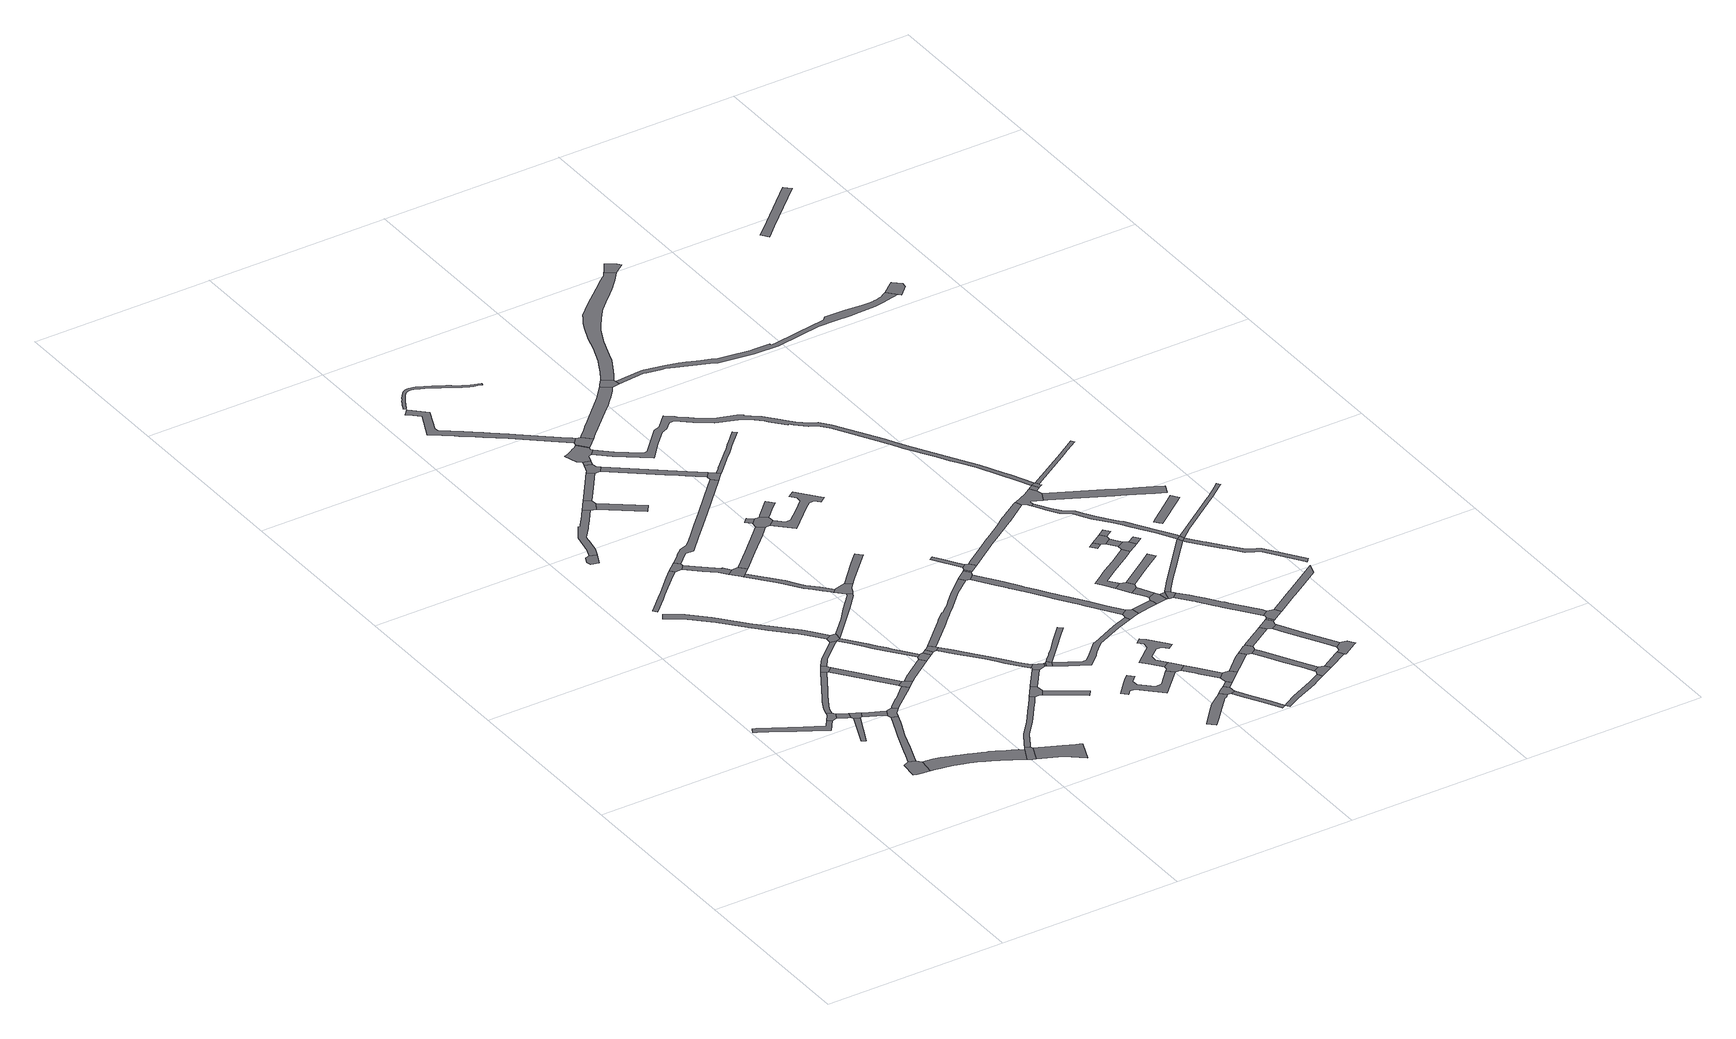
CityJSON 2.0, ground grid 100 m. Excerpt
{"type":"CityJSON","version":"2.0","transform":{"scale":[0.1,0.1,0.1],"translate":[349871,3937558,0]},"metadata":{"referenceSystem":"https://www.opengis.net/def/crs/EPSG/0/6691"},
"CityObjects":{
"road1":{"type":"Road","attributes":{"RoadStructureAttribute.sectionType":"1"},"geometry":[{"type":"MultiSurface","lod":"1","boundaries":[[[0,1,2,3,4,5,6,7,8,9,10,11,12,13,14]]]}]},
"road2":{"type":"Road","geometry":[{"type":"MultiSurface","lod":"1","boundaries":[[[15,16,17,18,19,20,21,22]]]}]},
"road3":{"type":"Road","geometry":[{"type":"MultiSurface","lod":"1","boundaries":[[[23,8,7,24,25,26,27,28,29]]]}]},
"road4":{"type":"Road","attributes":{"RoadStructureAttribute.sectionType":"1"},"geometry":[{"type":"MultiSurface","lod":"1","boundaries":[[[30,31,32,33]]]}]},
"road5":{"type":"Road","attributes":{"RoadStructureAttribute.sectionType":"1"},"geometry":[{"type":"MultiSurface","lod":"1","boundaries":[[[25,24,34,35,36,37]]]}]},
"road6":{"type":"Road","attributes":{"RoadStructureAttribute.sectionType":"1"},"geometry":[{"type":"MultiSurface","lod":"1","boundaries":[[[38,39,40,41,16,15,42,43,44,45,46,47,48,49]]]}]},
"road7":{"type":"Road","geometry":[{"type":"MultiSurface","lod":"1","boundaries":[[[32,50,51,52,37,36,33]]]}]},
"road8":{"type":"Road","attributes":{"RoadStructureAttribute.sectionType":"1"},"geometry":[{"type":"MultiSurface","lod":"1","boundaries":[[[53,54,55,56,29,28,57,58,59,60,61,62]]]}]},
"road9":{"type":"Road","attributes":{"RoadStructureAttribute.sectionType":"1"},"geometry":[{"type":"MultiSurface","lod":"1","boundaries":[[[63,64,51,50,65,66]]]}]},
"road10":{"type":"Road","attributes":{"function":"3","RoadStructureAttribute.sectionType":"1"},"geometry":[{"type":"MultiSurface","lod":"1","boundaries":[[[21,67,68,69,70,71,72,73,74,75,76,77,78,79,80,81,82,83,84,85,86,87,88,89,90,91,92,93,94,95,96,97,98,99,100,101,22]]]}]},
"road11":{"type":"Road","geometry":[{"type":"MultiSurface","lod":"1","boundaries":[[[49,48,102,103,104,63,66]]]}]},
"road12":{"type":"Road","geometry":[{"type":"MultiSurface","lod":"1","boundaries":[[[61,105,106,107,108,109,110,111,112,113,62]]]}]},
"road13":{"type":"Road","geometry":[{"type":"MultiSurface","lod":"1","boundaries":[[[114,115,116,117,118,119]]]}]},
"road14":{"type":"Road","attributes":{"RoadStructureAttribute.sectionType":"1"},"geometry":[{"type":"MultiSurface","lod":"1","boundaries":[[[120,121,122,123,124,125,126,127,128,129,130]]]}]},
"road15":{"type":"Road","attributes":{"RoadStructureAttribute.sectionType":"1"},"geometry":[{"type":"MultiSurface","lod":"1","boundaries":[[[103,131,132,133,134,135,136,137,104]]]}]},
"road16":{"type":"Road","attributes":{"RoadStructureAttribute.sectionType":"1"},"geometry":[{"type":"MultiSurface","lod":"1","boundaries":[[[138,139,140,141,142,143,144,145,146,147,148,149,150,151,152,153,154,155,156,157,158,159,160,161,162]]]}]},
"road17":{"type":"Road","geometry":[{"type":"MultiSurface","lod":"1","boundaries":[[[163,164,85,84,165,166,167]]]}]},
"road18":{"type":"Road","attributes":{"RoadStructureAttribute.sectionType":"1"},"geometry":[{"type":"MultiSurface","lod":"1","boundaries":[[[168,169,106,105,170,171]]]}]},
"road19":{"type":"Road","attributes":{"RoadStructureAttribute.sectionType":"1"},"geometry":[{"type":"MultiSurface","lod":"1","boundaries":[[[172,173,111,110,174,175,176,177]]]}]},
"road20":{"type":"Road","geometry":[{"type":"MultiSurface","lod":"1","boundaries":[[[134,133,178,179,168,171]]]}]},
"road21":{"type":"Road","attributes":{"function":"3","RoadStructureAttribute.sectionType":"1"},"geometry":[{"type":"MultiSurface","lod":"1","boundaries":[[[166,180,181,182,183,184,185,186,187,167]]]}]},
"road22":{"type":"Road","attributes":{"RoadStructureAttribute.sectionType":"1"},"geometry":[{"type":"MultiSurface","lod":"1","boundaries":[[[188,189,190,191,192,193,194,195,115,114,196,197,198,199,200,201,202]]]}]},
"road23":{"type":"Road","geometry":[{"type":"MultiSurface","lod":"1","boundaries":[[[203,204,124,123,205,206]]]}]},
"road24":{"type":"Road","geometry":[{"type":"MultiSurface","lod":"1","boundaries":[[[150,149,207,208,172,177,209,210]]]}]},
"road25":{"type":"Road","attributes":{"RoadStructureAttribute.sectionType":"1"},"geometry":[{"type":"MultiSurface","lod":"1","boundaries":[[[211,212,213,214,215,216,179,178]]]}]},
"road26":{"type":"Road","attributes":{"RoadStructureAttribute.sectionType":"1"},"geometry":[{"type":"MultiSurface","lod":"1","boundaries":[[[217,218,219,220,221,222,223,224,164,163,225,226,227,228,229,230,231,232,233,234,235]]]}]},
"road27":{"type":"Road","attributes":{"RoadStructureAttribute.sectionType":"1"},"geometry":[{"type":"MultiSurface","lod":"1","boundaries":[[[205,236,237,238,239,240,241,242,243,244,206]]]}]},
"road28":{"type":"Road","attributes":{"RoadStructureAttribute.sectionType":"1"},"geometry":[{"type":"MultiSurface","lod":"1","boundaries":[[[177,245,246,247,248,249,250,251,252,253,254,255,256,257,209]]]}]},
"road29":{"type":"Road","geometry":[{"type":"MultiSurface","lod":"1","boundaries":[[[258,259,260,261,188,202]]]}]},
"road30":{"type":"Road","geometry":[{"type":"MultiSurface","lod":"1","boundaries":[[[239,238,262,263,264,265,266]]]}]},
"road31":{"type":"Road","geometry":[{"type":"MultiSurface","lod":"1","boundaries":[[[251,250,213,212,267,268]]]}]},
"road32":{"type":"Road","attributes":{"RoadStructureAttribute.sectionType":"1"},"geometry":[{"type":"MultiSurface","lod":"1","boundaries":[[[269,270,271,210,209,272,273,274,275]]]}]},
"road33":{"type":"Road","attributes":{"RoadStructureAttribute.sectionType":"1"},"geometry":[{"type":"MultiSurface","lod":"1","boundaries":[[[267,276,277,278,268]]]}]},
"road34":{"type":"Road","attributes":{"RoadStructureAttribute.sectionType":"1"},"geometry":[{"type":"MultiSurface","lod":"1","boundaries":[[[258,279,280,281,259]]]}]},
"road35":{"type":"Road","attributes":{"RoadStructureAttribute.sectionType":"1"},"geometry":[{"type":"MultiSurface","lod":"1","boundaries":[[[282,283,284,285,286,264,263,287,288,289,290,291,292,293,294]]]}]},
"road36":{"type":"Road","geometry":[{"type":"MultiSurface","lod":"1","boundaries":[[[295,296,277,276,297,298,299,300]]]}]},
"road37":{"type":"Road","geometry":[{"type":"MultiSurface","lod":"1","boundaries":[[[301,302,217,235,303,304,305,306]]]}]},
"road38":{"type":"Road","attributes":{"RoadStructureAttribute.sectionType":"1"},"geometry":[{"type":"MultiSurface","lod":"1","boundaries":[[[307,261,260,308,309,310,311]]]}]},
"road39":{"type":"Road","attributes":{"RoadStructureAttribute.sectionType":"1"},"geometry":[{"type":"MultiSurface","lod":"1","boundaries":[[[312,313,314,315,316,317,318,319,320,298,297,321,322,323,324,325,326,327]]]}]},
"road40":{"type":"Road","attributes":{"RoadStructureAttribute.sectionType":"1"},"geometry":[{"type":"MultiSurface","lod":"1","boundaries":[[[304,328,329,305]]]}]},
"road41":{"type":"Road","attributes":{"RoadStructureAttribute.sectionType":"1"},"geometry":[{"type":"MultiSurface","lod":"1","boundaries":[[[330,331,301,306]]]}]},
"road42":{"type":"Road","attributes":{"RoadStructureAttribute.sectionType":"1"},"geometry":[{"type":"MultiSurface","lod":"1","boundaries":[[[265,332,333,334,335,336,337,338,266]]]}]},
"road43":{"type":"Road","attributes":{"RoadStructureAttribute.sectionType":"1"},"geometry":[{"type":"MultiSurface","lod":"1","boundaries":[[[339,340,341,342,343,344,345,346,347,348,349,350,351,352,353,354,355,356,357,358,359,360,361,362,363,364,365,366,367,368,369,370]]]}]},
"road44":{"type":"Road","attributes":{"RoadStructureAttribute.sectionType":"1"},"geometry":[{"type":"MultiSurface","lod":"1","boundaries":[[[371,372,373,374,375,376,377,378,379,380,381,382,383,384,204,203,385,386,387,388,389,390,391]]]}]},
"road45":{"type":"Road","geometry":[{"type":"MultiSurface","lod":"1","boundaries":[[[274,392,393,394,395,396,397,294,293,275]]]}]},
"road46":{"type":"Road","geometry":[{"type":"MultiSurface","lod":"1","boundaries":[[[398,399,400,401,402,311,310,403]]]}]},
"road47":{"type":"Road","attributes":{"RoadStructureAttribute.sectionType":"1"},"geometry":[{"type":"MultiSurface","lod":"1","boundaries":[[[404,405,401,400,406]]]}]},
"road48":{"type":"Road","attributes":{"RoadStructureAttribute.sectionType":"1"},"geometry":[{"type":"MultiSurface","lod":"1","boundaries":[[[407,408,409,410,411,412,413,414,415,416,417,418,419,420,421,422,423,424,425,426,427,428,429,430,431,432,433,434,435,436,437,438,439,440,441,442,443,444,445,446,447,448,449,450,451,452,453,454,455,456,457,458,459,460,461,462,463,464,465,466,467,468,469,470,471,472,473,474,475,476]]]}]},
"road49":{"type":"Road","geometry":[{"type":"MultiSurface","lod":"1","boundaries":[[[330,477,478,312,327,479,480,331]]]}]},
"road50":{"type":"Road","geometry":[{"type":"MultiSurface","lod":"1","boundaries":[[[481,482,483,484,485,486,487,488,489,490,491,492,493,494,495,496,404,406]]]}]},
"road51":{"type":"Road","attributes":{"RoadStructureAttribute.sectionType":"1"},"geometry":[{"type":"MultiSurface","lod":"1","boundaries":[[[497,498,478,477]]]}]},
"road52":{"type":"Road","geometry":[{"type":"MultiSurface","lod":"1","boundaries":[[[499,500,501,498,497,502,503]]]}]},
"road53":{"type":"Road","geometry":[{"type":"MultiSurface","lod":"1","boundaries":[[[486,504,505,487]]]}]},
"road54":{"type":"Road","attributes":{"RoadStructureAttribute.sectionType":"1"},"geometry":[{"type":"MultiSurface","lod":"1","boundaries":[[[299,506,507,508,509,510,511,512,513,514,515,516,517,518,519,520,521,522,523,524,300]]]}]},
"road55":{"type":"Road","attributes":{"RoadStructureAttribute.sectionType":"1"},"geometry":[{"type":"MultiSurface","lod":"1","boundaries":[[[525,526,527,528,529,530,531,532,533,397,396]]]}]},
"road56":{"type":"Road","attributes":{"RoadStructureAttribute.sectionType":"1"},"geometry":[{"type":"MultiSurface","lod":"1","boundaries":[[[534,535,536,537]]]}]},
"road57":{"type":"Road","geometry":[{"type":"MultiSurface","lod":"1","boundaries":[[[505,504,538,539,540,541,542,543,339,370]]]}]},
"road58":{"type":"Road","geometry":[{"type":"MultiSurface","lod":"1","boundaries":[[[536,337,336,544,545,546,547,537]]]}]},
"road59":{"type":"Road","attributes":{"RoadStructureAttribute.sectionType":"1"},"geometry":[{"type":"MultiSurface","lod":"1","boundaries":[[[548,549,398,403,550,551,552,553,554,555]]]}]},
"road60":{"type":"Road","attributes":{"RoadStructureAttribute.sectionType":"1"},"geometry":[{"type":"MultiSurface","lod":"1","boundaries":[[[499,556,557,558,559,560,561,562,563,564,565,566,500]]]}]},
"road61":{"type":"Road","attributes":{"RoadStructureAttribute.sectionType":"1"},"geometry":[{"type":"MultiSurface","lod":"1","boundaries":[[[546,567,568,569,570,571,547]]]}]},
"road62":{"type":"Road","geometry":[{"type":"MultiSurface","lod":"1","boundaries":[[[572,573,574,575,576,577,578,579,580,581,582,583,584,585,586,587,588]]]}]},
"road63":{"type":"Road","attributes":{"RoadStructureAttribute.sectionType":"1"},"geometry":[{"type":"MultiSurface","lod":"1","boundaries":[[[589,590,591,592,593,594,595,596,597,598,599,600,601,602]]]}]},
"road64":{"type":"Road","geometry":[{"type":"MultiSurface","lod":"1","boundaries":[[[603,604,605,606,555,554,371,391]]]}]},
"road65":{"type":"Road","geometry":[{"type":"MultiSurface","lod":"1","boundaries":[[[607,608,609,610,611,612,613,614,615,616,617,618,619,620,545,544]]]}]},
"road66":{"type":"Road","attributes":{"RoadStructureAttribute.sectionType":"1"},"geometry":[{"type":"MultiSurface","lod":"1","boundaries":[[[621,622,623,624,625,626,627,628,629,630,631,632,633,634,635,636,637,638,639,640,641,642,643,499,503]]]}]},
"road67":{"type":"Road","attributes":{"RoadStructureAttribute.sectionType":"1"},"geometry":[{"type":"MultiSurface","lod":"1","boundaries":[[[644,645,646,647,648,649,650,651,652,653,654,542,541,655,656,657,658,659,660,661,662,663,664,665]]]}]},
"road68":{"type":"Road","geometry":[{"type":"MultiSurface","lod":"1","boundaries":[[[666,667,668,669,670,671,672,516,515]]]}]},
"road69":{"type":"Road","geometry":[{"type":"MultiSurface","lod":"1","boundaries":[[[673,674,675,676,677,678,572,588]]]}]},
"road70":{"type":"Road","geometry":[{"type":"MultiSurface","lod":"1","boundaries":[[[679,602,601,680,681,682,683,684]]]}]},
"road71":{"type":"Road","attributes":{"RoadStructureAttribute.sectionType":"1"},"geometry":[{"type":"MultiSurface","lod":"1","boundaries":[[[685,686,687,688,689,690,691,692]]]}]},
"road72":{"type":"Road","attributes":{"RoadStructureAttribute.sectionType":"1"},"geometry":[{"type":"MultiSurface","lod":"1","boundaries":[[[670,669,693,694]]]}]},
"road73":{"type":"Road","geometry":[{"type":"MultiSurface","lod":"1","boundaries":[[[676,695,696,697,698,699,700,701,702,703,704,705,706,707,708,709,677]]]}]},
"road74":{"type":"Road","geometry":[{"type":"MultiSurface","lod":"1","boundaries":[[[694,693,710,711,685,692]]]}]},
"road75":{"type":"Road","attributes":{"RoadStructureAttribute.sectionType":"1"},"geometry":[{"type":"MultiSurface","lod":"1","boundaries":[[[712,713,714,715,681,680,716,717,718,719]]]}]},
"road76":{"type":"Road","attributes":{"RoadStructureAttribute.sectionType":"1"},"geometry":[{"type":"MultiSurface","lod":"1","boundaries":[[[683,720,721,722,684]]]}]},
"road77":{"type":"Road","attributes":{"RoadStructureAttribute.sectionType":"1"},"geometry":[{"type":"MultiSurface","lod":"1","boundaries":[[[723,674,673,724,725,726,727]]]}]},
"road78":{"type":"Road","attributes":{"RoadStructureAttribute.sectionType":"1"},"geometry":[{"type":"MultiSurface","lod":"1","boundaries":[[[605,728,729,730,731,732,733,734,735,736,737,738,739,740,741,606]]]}]},
"road79":{"type":"Road","attributes":{"RoadStructureAttribute.sectionType":"1"},"geometry":[{"type":"MultiSurface","lod":"1","boundaries":[[[742,743,744,745,746,747,748,749,750,751,752,753,754,755,667,666,756,757,758,759,760,761,762,763,764,765,766,767,768,769,770,771]]]}]},
"road80":{"type":"Road","geometry":[{"type":"MultiSurface","lod":"1","boundaries":[[[720,772,773,727,726,721]]]}]},
"road81":{"type":"Road","geometry":[{"type":"MultiSurface","lod":"1","boundaries":[[[774,775,776,665,664,777,778,779,780]]]}]},
"road82":{"type":"Road","geometry":[{"type":"MultiSurface","lod":"1","boundaries":[[[742,771,781,633,632,782,783,784]]]}]},
"road83":{"type":"Road","attributes":{"RoadStructureAttribute.sectionType":"1"},"geometry":[{"type":"MultiSurface","lod":"1","boundaries":[[[785,786,787,788,789,790,791,792,793,794,795,796,797,798,799,800,801,802,803,804,805,806,807,808,809,810,811,812,813,814,815,816,817,818,819,820,821,483,482,822,823,824,825,826,827,828,829,830,831,832,833,834,835,836,837,838,839,840,841,842,843,844,845,846,847,848,849,850,851,852,853,854,855,856,857]]]}]},
"road84":{"type":"Road","attributes":{"RoadStructureAttribute.sectionType":"1"},"geometry":[{"type":"MultiSurface","lod":"1","boundaries":[[[858,859,860,861,862,863,864,773,772]]]}]},
"road85":{"type":"Road","attributes":{"RoadStructureAttribute.sectionType":"1"},"geometry":[{"type":"MultiSurface","lod":"1","boundaries":[[[865,866,867,868,869,870,719,871,872,873,874,875]]]}]},
"road86":{"type":"Road","attributes":{"RoadStructureAttribute.sectionType":"1"},"geometry":[{"type":"MultiSurface","lod":"1","boundaries":[[[876,877,878,784,783,879,880]]]}]},
"road87":{"type":"Road","geometry":[{"type":"MultiSurface","lod":"1","boundaries":[[[881,882,883,884,861,860,885,886,887]]]}]},
"road88":{"type":"Road","attributes":{"RoadStructureAttribute.sectionType":"1"},"geometry":[{"type":"MultiSurface","lod":"1","boundaries":[[[888,889,890,891,892,893,894,895,896,897,898,899,900,901,902,903,904,905,906,711,710]]]}]},
"road89":{"type":"Road","geometry":[{"type":"MultiSurface","lod":"1","boundaries":[[[907,908,909,910,911,912]]]}]},
"road90":{"type":"Road","attributes":{"RoadStructureAttribute.sectionType":"1"},"geometry":[{"type":"MultiSurface","lod":"1","boundaries":[[[913,914,915,916,886,885,917,918,919,920]]]}]},
"road91":{"type":"Road","attributes":{"RoadStructureAttribute.sectionType":"1"},"geometry":[{"type":"MultiSurface","lod":"1","boundaries":[[[908,921,922,923,909]]]}]},
"road92":{"type":"Road","geometry":[{"type":"MultiSurface","lod":"1","boundaries":[[[924,925,926,923,922,877,876,880]]]}]},
"road93":{"type":"Road","geometry":[{"type":"MultiSurface","lod":"1","boundaries":[[[927,928,913,920,929,865,875]]]}]},
"road94":{"type":"Road","attributes":{"RoadStructureAttribute.sectionType":"1"},"geometry":[{"type":"MultiSurface","lod":"1","boundaries":[[[925,924,930,931,932]]]}]},
"road95":{"type":"Road","attributes":{"RoadStructureAttribute.sectionType":"1"},"geometry":[{"type":"MultiSurface","lod":"1","boundaries":[[[933,934,935,936,937,938,939,881,887]]]}]},
"road96":{"type":"Road","attributes":{"RoadStructureAttribute.sectionType":"1"},"geometry":[{"type":"MultiSurface","lod":"1","boundaries":[[[940,941,942,943,944,907,912,945,946,947,948,949,950]]]}]},
"road97":{"type":"Road","geometry":[{"type":"MultiSurface","lod":"1","boundaries":[[[931,951,952,953,954,955,956,957,932]]]}]},
"road98":{"type":"Road","attributes":{"RoadStructureAttribute.sectionType":"1"},"geometry":[{"type":"MultiSurface","lod":"1","boundaries":[[[958,959,960,961,962,963,964,965,966,967,968,969,970,971,972,973,974,975,976,977,978,979,980,981,982,983,984,985,986,987,988,989,990,991,992,993,994,995,996,997,998,999,1000,1001,1002,1003,1004,1005,1006,1007,1008,1009,774,780]]]}]},
"road99":{"type":"Road","attributes":{"RoadStructureAttribute.sectionType":"1"},"geometry":[{"type":"MultiSurface","lod":"1","boundaries":[[[1010,1011,1012,928,927]]]}]},
"road100":{"type":"Road","attributes":{"RoadStructureAttribute.sectionType":"1"},"geometry":[{"type":"MultiSurface","lod":"1","boundaries":[[[910,1013,1014,1015,1016,1017,911]]]}]},
"road101":{"type":"Road","attributes":{"RoadStructureAttribute.sectionType":"1"},"geometry":[{"type":"MultiSurface","lod":"1","boundaries":[[[1018,1019,1020,1021,1022,1023,1024,1025,1026,1027,1028,1029,953,952,1030,1031,1032,1033,1034,1035,1036,1037,1038,1039]]]}]},
"road102":{"type":"Road","geometry":[{"type":"MultiSurface","lod":"1","boundaries":[[[1040,1041,1042,1043]]]}]},
"road103":{"type":"Road","geometry":[{"type":"MultiSurface","lod":"1","boundaries":[[[1044,1045,1046,1047,1048,1049,936,935]]]}]},
"road104":{"type":"Road","attributes":{"RoadStructureAttribute.sectionType":"1"},"geometry":[{"type":"MultiSurface","lod":"1","boundaries":[[[1050,1051,1049,1048,1052,1053]]]}]},
"road105":{"type":"Road","attributes":{"RoadStructureAttribute.sectionType":"1"},"geometry":[{"type":"MultiSurface","lod":"1","boundaries":[[[1054,1055,1056,1045,1044,1057,1058,1059,1060,1061]]]}]},
"road106":{"type":"Road","geometry":[{"type":"MultiSurface","lod":"1","boundaries":[[[1062,1063,1064,1065,1040,1043]]]}]},
"road107":{"type":"Road","attributes":{"RoadStructureAttribute.sectionType":"1"},"geometry":[{"type":"MultiSurface","lod":"1","boundaries":[[[1066,1063,1062,1067,1068]]]}]},
"road108":{"type":"Road","geometry":[{"type":"MultiSurface","lod":"1","boundaries":[[[1069,1070,1039,1038,1071,1050,1053,1072,1073,1074]]]}]},
"road109":{"type":"Road","geometry":[{"type":"MultiSurface","lod":"1","boundaries":[[[1060,1075,1011,1010,1076,1077,1078,1079,1080,1061]]]}]},
"road110":{"type":"Road","geometry":[{"type":"MultiSurface","lod":"1","boundaries":[[[949,1081,1082,1068,1067,950]]]}]},
"road111":{"type":"Road","attributes":{"RoadStructureAttribute.sectionType":"1"},"geometry":[{"type":"MultiSurface","lod":"1","boundaries":[[[1083,1084,1085,1086,1087,1088,956,955,1089,1090,1091,1092,1093,1094,1095,1096]]]}]},
"road112":{"type":"Road","geometry":[{"type":"MultiSurface","lod":"1","boundaries":[[[1097,1098,1099,1100,1101,1102,895,894,1103,1104,1105,1106,1107,1108,1109,1110,1111]]]}]},
"road113":{"type":"Road","geometry":[{"type":"MultiSurface","lod":"1","boundaries":[[[1112,1113,1065,1064]]]}]},
"road114":{"type":"Road","attributes":{"RoadStructureAttribute.sectionType":"1"},"geometry":[{"type":"MultiSurface","lod":"1","boundaries":[[[1114,1115,1082,1081]]]}]},
"road115":{"type":"Road","attributes":{"RoadStructureAttribute.sectionType":"1"},"geometry":[{"type":"MultiSurface","lod":"1","boundaries":[[[1098,1097,1116,1117,1118]]]}]},
"road116":{"type":"Road","attributes":{"RoadStructureAttribute.sectionType":"1"},"geometry":[{"type":"MultiSurface","lod":"1","boundaries":[[[1119,1120,1121,1122,1123,1124,1125,1126,1127,1128,1129,1130,1131,1132,1105,1104,1133,1134,1135,1136,1137,1138,1139,1140,1141,1142,1143,1144,1083,1145]]]}]},
"road117":{"type":"Road","geometry":[{"type":"MultiSurface","lod":"1","boundaries":[[[1146,785,857,1118,1117,1147,1148,1149,1150]]]}]},
"road118":{"type":"Road","geometry":[{"type":"MultiSurface","lod":"1","boundaries":[[[1145,1083,1096,1151]]]}]},
"road119":{"type":"Road","attributes":{"RoadStructureAttribute.sectionType":"1"},"geometry":[{"type":"MultiSurface","lod":"1","boundaries":[[[1152,1153,1154,1155,1156,1157,1158,1159,1160,1161,1162,1069,1074]]]}]},
"road120":{"type":"Road","attributes":{"RoadStructureAttribute.sectionType":"1"},"geometry":[{"type":"MultiSurface","lod":"1","boundaries":[[[1163,1164,1165,1166,1167,1168,1169,1170,1171,1172,1173,1174,1175,1176,1177,1178,1179,1180,1181,1182,1183,1184,1185,1186,1187,1188,1189,1190,1191,1192,1193,1194,1195,1196,779,778,1197,1198,1199,1200,1201,1202,1203,1204,1205,1206,1207,1208,1209,1210,1211,1212,1213,1214,1215,1216]]]}]},
"road121":{"type":"Road","geometry":[{"type":"MultiSurface","lod":"1","boundaries":[[[1217,1218,1219,986,985,1220]]]}]},
"road122":{"type":"Road","attributes":{"RoadStructureAttribute.sectionType":"1"},"geometry":[{"type":"MultiSurface","lod":"1","boundaries":[[[1110,1221,1222,1223,1224,1225,1226,1227,1228,1229,1230,1231,1232,1233,1111]]]}]},
"road123":{"type":"Road","attributes":{"RoadStructureAttribute.sectionType":"1"},"geometry":[{"type":"MultiSurface","lod":"1","boundaries":[[[1234,1235,1236,1237,1238,1146,1150]]]}]},
"road124":{"type":"Road","attributes":{"RoadStructureAttribute.sectionType":"1"},"geometry":[{"type":"MultiSurface","lod":"1","boundaries":[[[1096,1239,1240,1241,1242,1243,1244,1245,1246,1247,1248,1249,1250,1251,1252,1253,1254,1255,1256,1257,1151]]]}]},
"road125":{"type":"Road","attributes":{"RoadStructureAttribute.sectionType":"1"},"geometry":[{"type":"MultiSurface","lod":"1","boundaries":[[[1258,1259,1260,1261,1262,1263,1264,1265,1266]]]}]},
"road126":{"type":"Road","attributes":{"RoadStructureAttribute.sectionType":"1"},"geometry":[{"type":"MultiSurface","lod":"1","boundaries":[[[1267,1268,1269,1270,1271,1272,1273,1274,1275,1276,1145,1151]]]}]},
"road127":{"type":"Road","geometry":[{"type":"MultiSurface","lod":"1","boundaries":[[[1277,1278,1279,1280,1163,1216,1281,1282,1283,1284]]]}]},
"road128":{"type":"Road","attributes":{"RoadStructureAttribute.sectionType":"1"},"geometry":[{"type":"MultiSurface","lod":"1","boundaries":[[[1285,1286,1287,1288,1289,1290]]]}]}
},
"vertices":[
[28,1206,0],[126,1152,0],[176,1121,0],[192,1112,0],[322,1039,0],[326,1036,0],[337,1030,0],[386,1098,0],[365,1113,0],[337,1074,0],[194,1154,0],[178,1163,0],[43,1238,0],[26,1247,0],[9,1217,0],
[529,582,0],[495,594,0],[462,577,0],[451,482,0],[471,479,0],[501,473,0],[539,468,0],[551,557,0],
[392,1150,0],[414,1105,0],[434,1141,0],[433,1141,0],[431,1143,0],[422,1159,0],[397,1167,0],
[405,871,0],[426,861,0],[511,1045,0],[483,1059,0],
[457,1084,0],[463,1081,0],[477,1074,0],[489,1111,0],
[594,853,0],[578,813,0],[529,686,0],[515,649,0],[548,634,0],[571,696,0],[607,799,0],[631,853,0],[644,882,0],[654,906,0],[673,956,0],[641,968,0],
[523,1049,0],[541,1082,0],[520,1093,0],
[495,1358,0],[455,1293,0],[439,1267,0],[409,1207,0],[432,1195,0],[465,1256,0],[491,1297,0],[515,1336,0],[597,1473,0],[574,1487,0],
[652,1028,0],[550,1077,0],[589,1017,0],[634,995,0],
[569,464,0],[594,461,0],[616,457,0],[637,453,0],[661,447,0],[709,435,0],[735,426,0],[756,420,0],[772,414,0],[785,408,0],[810,396,0],[833,385,0],[834,384,0],[874,365,0],[893,355,0],[926,336,0],[945,326,0],[984,302,0],[1023,379,0],[1000,396,0],[970,412,0],[947,423,0],[900,445,0],[869,459,0],[860,462,0],[837,472,0],[798,487,0],[779,494,0],[771,497,0],[740,510,0],[718,518,0],[688,527,0],[647,540,0],[610,550,0],[570,555,0],
[685,987,0],[711,1017,0],[687,1038,0],
[605,1472,0],[636,1497,0],[632,1503,0],[629,1509,0],[628,1511,0],[626,1518,0],[604,1534,0],[597,1524,0],[596,1523,0],
[238,2944,0],[203,2960,0],[180,2954,0],[162,2918,0],[168,2893,0],[209,2879,0],
[291,2444,0],[318,2470,0],[417,2567,0],[471,2615,0],[452,2636,0],[407,2596,0],[364,2553,0],[304,2491,0],[299,2487,0],[192,2382,0],[209,2365,0],
[715,1021,0],[772,1070,0],[859,1144,0],[834,1173,0],[749,1094,0],[748,1094,0],[695,1047,0],
[196,2299,0],[278,2246,0],[376,2151,0],[392,2131,0],[497,2011,0],[520,1985,0],[565,1938,0],[609,1893,0],[649,1851,0],[670,1829,0],[689,1806,0],[758,1719,0],[791,1738,0],[736,1808,0],[710,1841,0],[701,1853,0],[546,2011,0],[543,2014,0],[521,2041,0],[422,2157,0],[400,2182,0],[305,2275,0],[252,2309,0],[224,2327,0],[217,2331,0],
[1058,384,0],[1034,399,0],[1009,288,0],[1025,281,0],[1064,372,0],
[856,1210,0],[747,1352,0],[719,1323,0],[824,1186,0],
[756,1686,0],[643,1586,0],[657,1559,0],[664,1569,0],[772,1665,0],[790,1681,0],
[899,1179,0],[869,1204,0],
[1147,229,0],[1238,154,0],[1285,273,0],[1271,279,0],[1255,285,0],[1197,312,0],[1172,323,0],[1145,335,0],
[393,3316,0],[343,3248,0],[333,3236,0],[312,3207,0],[306,3199,0],[299,3204,0],[243,3120,0],[222,3006,0],[260,2994,0],[271,3050,0],[281,3105,0],[329,3165,0],[338,3178,0],[375,3224,0],[425,3292,0],
[532,2662,0],[509,2687,0],[509,2616,0],[532,2642,0],
[759,1719,0],[759,1717,0],[815,1691,0],[820,1736,0],
[924,1200,0],[1057,1297,0],[1032,1330,0],[900,1232,0],[899,1231,0],[888,1221,0],
[1296,763,0],[1277,733,0],[1266,720,0],[1253,702,0],[1239,684,0],[1163,580,0],[1091,496,0],[1046,419,0],[1070,405,0],[1115,482,0],[1149,521,0],[1160,535,0],[1185,563,0],[1228,620,0],[1262,668,0],[1272,682,0],[1276,687,0],[1288,703,0],[1319,747,0],
[585,2549,0],[643,2497,0],[676,2457,0],[709,2484,0],[681,2520,0],[680,2521,0],[675,2517,0],[673,2520,0],[576,2604,0],
[831,1626,0],[873,1568,0],[897,1533,0],[945,1470,0],[989,1412,0],[1037,1348,0],[1059,1364,0],[1028,1405,0],[1014,1425,0],[974,1478,0],[956,1501,0],[930,1538,0],[903,1574,0],
[455,3288,0],[482,3331,0],[476,3360,0],[444,3384,0],
[717,2408,0],[723,2400,0],[745,2419,0],[778,2449,0],[746,2483,0],
[1103,1331,0],[1078,1364,0],
[1049,1987,0],[970,1900,0],[914,1832,0],[999,1887,0],[1072,1971,0],[1081,1987,0],[1056,2001,0],
[1125,1347,0],[1103,1381,0],[1079,1365,0],
[652,3138,0],[683,3178,0],[583,3254,0],
[981,2124,0],[930,2176,0],[905,2213,0],[873,2263,0],[862,2279,0],[828,2275,0],[843,2253,0],[910,2156,0],[942,2124,0],[974,2089,0],[1003,2059,0],[1011,2050,0],[1031,2069,0],
[1117,1391,0],[1114,1388,0],[1145,1348,0],[1166,1366,0],[1159,1375,0],[1131,1404,0],
[1350,836,0],[1317,791,0],[1350,748,0],[1357,743,0],[1380,776,0],[1375,815,0],
[464,3411,0],[497,3388,0],[547,3455,0],[623,3559,0],[591,3583,0],
[1465,993,0],[1458,1000,0],[1417,1046,0],[1380,1095,0],[1358,1125,0],[1309,1192,0],[1282,1225,0],[1225,1295,0],[1216,1306,0],[1203,1277,0],[1282,1181,0],[1300,1157,0],[1336,1108,0],[1361,1074,0],[1394,1029,0],[1442,974,0],
[1547,614,0],[1570,647,0],
[1465,934,0],[1439,954,0],
[886,2552,0],[1001,2661,0],[1007,2667,0],[1012,2672,0],[1050,2712,0],[1012,2740,0],[849,2580,0],
[712,3870,0],[701,3879,0],[658,3915,0],[572,3986,0],[490,4056,0],[467,4077,0],[393,4133,0],[370,4152,0],[327,4185,0],[312,4197,0],[293,4212,0],[196,4288,0],[195,4312,0],[199,4322,0],[212,4350,0],[252,4442,0],[188,4503,0],[169,4521,0],[141,4488,0],[168,4462,0],[200,4432,0],[134,4283,0],[141,4277,0],[238,4201,0],[255,4188,0],[270,4177,0],[318,4140,0],[346,4117,0],[444,4042,0],[549,3952,0],[630,3884,0],[686,3839,0],
[1059,3212,0],[954,3102,0],[852,2995,0],[768,2908,0],[731,2869,0],[668,2804,0],[643,2783,0],[617,2772,0],[601,2771,0],[591,2761,0],[568,2740,0],[561,2734,0],[556,2729,0],[535,2710,0],[562,2690,0],[603,2727,0],[649,2724,0],[728,2807,0],[813,2895,0],[883,2968,0],[1089,3183,0],
[1091,2004,0],[1100,2024,0],[1102,2029,0],[1108,2039,0],[1128,2061,0],[1100,2087,0],
[678,3590,0],[663,3602,0],[655,3630,0],[617,3643,0],[600,3595,0],[653,3558,0],
[627,3673,0],[620,3652,0],[665,3660,0],
[194,4568,0],[202,4582,0],[209,4595,0],[218,4609,0],[225,4619,0],[236,4634,0],[243,4643,0],[251,4650,0],[262,4655,0],[265,4657,0],[276,4659,0],[286,4659,0],[299,4656,0],[311,4651,0],[326,4644,0],[346,4635,0],[362,4627,0],[380,4617,0],[401,4605,0],[417,4596,0],[428,4590,0],[458,4572,0],[469,4565,0],[478,4560,0],[490,4552,0],[504,4544,0],[520,4536,0],[536,4529,0],[554,4523,0],[574,4516,0],[588,4512,0],[597,4509,0],[599,4522,0],[584,4526,0],[568,4532,0],[549,4539,0],[529,4547,0],[512,4556,0],[499,4562,0],[495,4565,0],[487,4570,0],[467,4585,0],[447,4598,0],[427,4610,0],[421,4614,0],[408,4622,0],[388,4632,0],[368,4643,0],[353,4650,0],[338,4658,0],[317,4667,0],[305,4672,0],[294,4674,0],[283,4676,0],[272,4675,0],[261,4674,0],[251,4669,0],[245,4665,0],[234,4655,0],[223,4642,0],[216,4632,0],[209,4623,0],[201,4610,0],[193,4598,0],[185,4584,0],[177,4569,0],[170,4556,0],[166,4547,0],[161,4539,0],[174,4532,0],
[1506,947,0],[1516,973,0],[1444,971,0],[1450,969,0],
[680,3700,0],[699,3706,0],[726,3736,0],[725,3738,0],[719,3743,0],[723,3763,0],[681,3817,0],[663,3803,0],[647,3793,0],[632,3784,0],[618,3776,0],[604,3770,0],[587,3763,0],[584,3762,0],[605,3690,0],[624,3676,0],
[1512,945,0],[1522,971,0],
[1553,960,0],[1533,979,0],[1524,970,0],[1527,936,0],[1536,931,0],
[727,3766,0],[684,3820,0],
[1159,1376,0],[1167,1383,0],[1266,1477,0],[1286,1496,0],[1355,1566,0],[1365,1576,0],[1378,1588,0],[1420,1628,0],[1506,1717,0],[1601,1792,0],[1579,1824,0],[1482,1736,0],[1433,1686,0],[1402,1654,0],[1386,1640,0],[1352,1610,0],[1348,1614,0],[1297,1566,0],[1286,1555,0],
[1157,2094,0],[1235,2174,0],[1294,2235,0],[1310,2250,0],[1295,2266,0],[1281,2280,0],[1250,2248,0],[1215,2211,0],[1157,2148,0],
[1016,2828,0],[991,2801,0],[1016,2773,0],[1045,2801,0],
[747,3782,0],[757,3792,0],[770,3804,0],[785,3819,0],[739,3864,0],[719,3865,0],
[1077,2713,0],[1111,2743,0],[1111,2775,0],[1073,2802,0],
[1003,3334,0],[929,3392,0],[900,3364,0],[929,3341,0],[978,3302,0],[1016,3272,0],[1058,3239,0],[1083,3271,0],
[1664,1078,0],[1712,1128,0],[1765,1186,0],[1745,1205,0],[1742,1202,0],[1657,1110,0],[1645,1097,0],[1611,1060,0],[1582,1029,0],[1577,1024,0],[1546,993,0],
[1134,2799,0],[1158,2824,0],[1207,2867,0],[1175,2904,0],[1085,2814,0],
[1971,596,0],[1892,511,0],[1886,510,0],[1856,509,0],[1789,574,0],[1788,606,0],[1820,638,0],[1791,666,0],[1763,637,0],[1744,617,0],[1680,548,0],[1709,521,0],[1728,541,0],[1758,541,0],[1791,509,0],[1872,431,0],[2003,565,0],
[2056,275,0],[2050,270,0],[1994,227,0],[1954,182,0],[1952,179,0],[1896,114,0],[1880,95,0],[1916,64,0],[1953,104,0],[1994,148,0],[2075,237,0],[2093,246,0],[2105,260,0],[2077,293,0],
[1109,3204,0],[1118,3214,0],[1132,3228,0],[1115,3245,0],
[1171,2622,0],[1308,2747,0],[1344,2780,0],[1374,2778,0],[1397,2753,0],[1430,2780,0],[1419,2792,0],[1331,2905,0],[1295,2877,0],[1320,2847,0],[1317,2817,0],[1258,2762,0],[1187,2698,0],[1157,2698,0],
[1603,891,0],[1701,835,0],[1715,849,0],[1765,894,0],[1781,914,0],[1803,936,0],[1810,942,0],[1841,973,0],[1992,1043,0],[2020,1053,0],[2051,1064,0],[2077,1074,0],[2066,1101,0],[1980,1069,0],[1824,995,0],[1819,990,0],[1815,994,0],[1741,918,0],[1707,887,0],[1705,885,0],[1685,883,0],[1628,916,0],[1621,920,0],
[1038,4165,0],[1025,4150,0],[1016,4138,0],[992,4112,0],[913,4034,0],[873,3995,0],[842,3965,0],[806,3928,0],[792,3915,0],[774,3895,0],[751,3876,0],[798,3832,0],[815,3850,0],[851,3885,0],[957,3985,0],[1003,4028,0],[1018,4044,0],[1028,4055,0],[1052,4081,0],[1089,4126,0],[1107,4151,0],[1059,4190,0],
[1624,1788,0],[1654,1816,0],[1656,1822,0],[1661,1837,0],[1636,1868,0],[1622,1856,0],[1602,1841,0],
[2034,563,0],[2070,591,0],[2031,641,0],[2021,655,0],[1985,629,0],[1983,609,0],
[2097,309,0],[2126,257,0],[2152,268,0],[2150,271,0],[2150,308,0],[2128,333,0],
[1673,1913,0],[1671,1917,0],[1634,1973,0],[1606,2017,0],[1581,2056,0],[1558,2041,0],[1564,2032,0],[1651,1896,0],
[1670,1843,0],[1647,1876,0],
[1981,708,0],[1984,740,0],[2038,786,0],[2068,783,0],[2092,754,0],[2125,778,0],[2111,798,0],[2043,881,0],[2019,906,0],[1989,879,0],[2014,852,0],[2010,821,0],[1988,802,0],[1905,731,0],[1944,681,0],
[1717,1876,0],[1693,1909,0],
[2249,98,0],[2228,135,0],[2188,204,0],[2175,227,0],[2153,211,0],[2207,115,0],[2263,17,0],[2286,30,0],
[2183,337,0],[2160,362,0],[2153,354,0],
[2112,537,0],[2079,505,0],[2090,489,0],[2156,401,0],[2190,435,0],
[1162,3258,0],[1224,3320,0],[1259,3353,0],[1286,3383,0],[1308,3405,0],[1394,3491,0],[1377,3507,0],[1309,3437,0],[1302,3432,0],[1270,3398,0],[1242,3369,0],[1208,3336,0],[1146,3274,0],[1141,3269,0],
[2102,1155,0],[2047,1236,0],[1995,1314,0],[1937,1400,0],[1914,1433,0],[1896,1459,0],[1882,1480,0],[1841,1540,0],[1807,1593,0],[1798,1607,0],[1780,1632,0],[1761,1661,0],[1745,1689,0],[1745,1690,0],[1700,1676,0],[1708,1665,0],[1735,1625,0],[1738,1620,0],[1754,1597,0],[1774,1569,0],[1782,1557,0],[1849,1457,0],[1871,1424,0],[1897,1386,0],[1931,1336,0],[1932,1335,0],[1945,1315,0],[1961,1291,0],[1992,1246,0],[2069,1132,0],
[2254,402,0],[2227,432,0],
[1096,4238,0],[1083,4221,0],[1071,4205,0],[1133,4157,0],[1152,4159,0],[1149,4187,0],[1146,4200,0],
[2069,1122,0],[2106,1085,0],[2139,1096,0],[2130,1141,0],
[2348,2340,0],[2288,2465,0],[2271,2499,0],[2212,2618,0],[2140,2737,0],[2010,2951,0],[1980,3010,0],[1960,3049,0],[1955,3056,0],[1811,3298,0],[1769,3352,0],[1728,3372,0],[1678,3415,0],[1637,3464,0],[1630,3473,0],[1568,3544,0],[1566,3547,0],[1528,3580,0],[1525,3582,0],[1500,3598,0],[1504,3603,0],[1478,3619,0],[1368,3657,0],[1288,3713,0],[1269,3729,0],[1226,3764,0],[1218,3772,0],[1176,3807,0],[1105,3734,0],[1070,3722,0],[986,3635,0],[940,3584,0],[934,3584,0],[918,3583,0],[858,3627,0],[802,3669,0],[801,3669,0],[776,3638,0],[777,3637,0],[937,3519,0],[1016,3608,0],[1093,3688,0],[1127,3700,0],[1165,3737,0],[1195,3739,0],[1240,3701,0],[1264,3680,0],[1308,3649,0],[1349,3621,0],[1460,3582,0],[1504,3555,0],[1542,3522,0],[1559,3503,0],[1572,3488,0],[1603,3452,0],[1635,3414,0],[1640,3418,0],[1658,3397,0],[1712,3349,0],[1751,3330,0],[1788,3282,0],[1791,3280,0],[1935,3036,0],[1948,3011,0],[1955,2999,0],[1986,2937,0],[2078,2786,0],[2116,2722,0],[2140,2683,0],[2189,2603,0],[2246,2487,0],[2287,2402,0],[2323,2328,0],
[2296,439,0],[2347,484,0],[2377,509,0],[2353,541,0],[2320,517,0],[2255,457,0],[2254,456,0],
[2565,177,0],[2520,152,0],[2515,149,0],[2498,140,0],[2366,78,0],[2307,43,0],[2301,7,0],[2377,50,0],[2506,110,0],[2531,124,0],[2579,150,0],
[2254,1141,0],[2250,1163,0],[2164,1147,0],[2212,1110,0],[2258,1118,0],
[2416,585,0],[2408,580,0],[2401,575,0],[2389,567,0],[2401,504,0],[2434,526,0],[2438,551,0],
[1896,2003,0],[1909,2012,0],[1924,2024,0],[2000,2074,0],[2057,2111,0],[2065,2117,0],[2192,2208,0],[2177,2243,0],[2164,2238,0],[2123,2211,0],[2100,2195,0],[2061,2168,0],[2050,2161,0],[1985,2112,0],[1952,2090,0],[1894,2051,0],[1886,2045,0],[1832,2007,0],[1706,1918,0],
[2167,1340,0],[2210,1268,0],[2254,1294,0],[2264,1322,0],[2238,1359,0],[2209,1365,0],
[2604,230,0],[2579,274,0],[2522,374,0],[2452,496,0],[2432,450,0],[2488,352,0],[2534,272,0],[2569,210,0],
[2250,1202,0],[2259,1186,0],[2300,1208,0],
[2323,1130,0],[2313,1185,0],[2309,1191,0],
[2654,190,0],[2636,221,0],[2575,201,0],
[2324,1130,0],[2329,1129,0],[2344,1184,0],
[2488,584,0],[2509,597,0],[2581,644,0],[2559,678,0],[2557,677,0],[2516,650,0],[2509,645,0],
[2281,1550,0],[2209,1502,0],[2145,1458,0],[2107,1432,0],[2134,1394,0],[2170,1421,0],[2247,1473,0],[2360,1548,0],[2387,1567,0],[2404,1578,0],[2379,1617,0],
[2340,1126,0],[2354,1123,0],[2387,1151,0],[2380,1160,0],[2371,1173,0],[2349,1190,0],[2345,1185,0],
[1151,4208,0],[1157,4215,0],[1171,4239,0],[1190,4271,0],[1234,4353,0],[1241,4367,0],[1243,4375,0],[1251,4402,0],[1292,4512,0],[1306,4542,0],[1322,4577,0],[1329,4591,0],[1340,4612,0],[1354,4633,0],[1362,4645,0],[1391,4687,0],[1395,4693,0],[1433,4741,0],[1445,4755,0],[1490,4801,0],[1546,4852,0],[1576,4881,0],[1593,4898,0],[1597,4902,0],[1615,4921,0],[1620,4926,0],[1634,4942,0],[1676,4994,0],[1629,5030,0],[1616,5012,0],[1613,5009,0],[1605,5001,0],[1600,4995,0],[1596,4992,0],[1559,4963,0],[1538,4944,0],[1517,4927,0],[1479,4894,0],[1416,4840,0],[1370,4797,0],[1345,4774,0],[1337,4765,0],[1324,4744,0],[1302,4709,0],[1292,4687,0],[1283,4669,0],[1245,4577,0],[1221,4497,0],[1177,4385,0],[1164,4359,0],[1134,4300,0],[1104,4248,0],
[2772,256,0],[2752,290,0],[2739,282,0],
[2359,1389,0],[2487,1478,0],[2461,1515,0],[2410,1479,0],[2321,1417,0],
[2661,790,0],[2653,802,0],[2606,866,0],[2573,910,0],[2551,939,0],[2547,946,0],[2540,955,0],[2527,973,0],[2521,981,0],[2480,1039,0],[2453,1073,0],[2431,1101,0],[2416,1049,0],[2419,1044,0],[2430,1030,0],[2485,951,0],[2488,947,0],[2489,946,0],[2507,922,0],[2585,816,0],[2631,754,0],[2668,781,0],
[2295,1741,0],[2264,1719,0],[2286,1686,0],[2318,1708,0],
[2604,635,0],[2639,655,0],[2636,661,0],[2644,686,0],[2645,686,0],[2623,720,0],
[2634,728,0],[2629,724,0],[2647,688,0],[2656,693,0],
[2794,378,0],[2720,510,0],[2640,653,0],[2630,589,0],[2687,487,0],[2740,393,0],[2776,328,0],[2808,353,0],
[2342,1699,0],[2379,1725,0],[2381,1751,0],[2359,1784,0],
[2397,1700,0],[2380,1647,0],[2420,1670,0],
[2703,770,0],[2683,776,0],[2636,747,0],[2670,702,0],[2714,731,0],[2724,737,0],
[2771,301,0],[2780,253,0],[2834,287,0],[2859,303,0],[2871,311,0],[2846,347,0],
[2466,1619,0],[2444,1652,0],
[2655,1550,0],[2653,1547,0],[2557,1437,0],[2454,1317,0],[2409,1264,0],[2363,1208,0],[2376,1180,0],[2385,1192,0],[2386,1193,0],[2428,1244,0],[2476,1300,0],[2528,1361,0],[2579,1419,0],[2665,1520,0],
[2320,2273,0],[2298,2308,0],[2269,2289,0],[2254,2279,0],[2222,2264,0],[2183,2246,0],[2211,2199,0],[2226,2175,0],[2242,2185,0],[2238,2203,0],[2239,2206,0],[2244,2211,0],[2245,2211,0],[2299,2185,0],[2325,2240,0],
[2421,1778,0],[2398,1811,0],
[2509,1647,0],[2487,1680,0],
[2333,2283,0],[2346,2291,0],[2325,2325,0],
[2672,1578,0],[2628,1650,0],[2621,1661,0],[2521,1818,0],[2504,1837,0],[2496,1848,0],[2435,1927,0],[2407,1972,0],[2401,1983,0],[2377,2022,0],[2324,2064,0],[2315,2072,0],[2292,2108,0],[2253,2168,0],[2248,2140,0],[2264,2109,0],[2303,2045,0],[2355,2006,0],[2383,1958,0],[2405,1923,0],[2412,1912,0],[2466,1843,0],[2495,1804,0],[2523,1762,0],[2547,1724,0],[2597,1647,0],[2678,1567,0],
[2352,2337,0],[2366,2304,0],[2360,2315,0],[2361,2319,0],[2363,2320,0],
[2687,1539,0],
[2846,817,0],[2864,828,0],[2879,838,0],[2908,857,0],[3043,945,0],[3062,1005,0],[2929,918,0],[2881,887,0],[2857,872,0],[2830,854,0],[2809,840,0],
[2665,4146,0],[2656,4139,0],[2639,4130,0],[2632,4126,0],[2619,4120,0],[2604,4116,0],[2600,4115,0],[2576,4111,0],[2573,4110,0],[2549,4109,0],[2516,4111,0],[2421,4116,0],[2304,4122,0],[2297,4114,0],[2285,4103,0],[2120,4076,0],[1976,4052,0],[1953,4052,0],[1952,4064,0],[1867,4065,0],[1843,4066,0],[1803,4072,0],[1767,4077,0],[1673,4090,0],[1644,4102,0],[1596,4120,0],[1533,4145,0],[1527,4148,0],[1492,4160,0],[1470,4167,0],[1468,4168,0],[1427,4176,0],[1318,4199,0],[1302,4201,0],[1300,4174,0],[1317,4170,0],[1395,4156,0],[1412,4153,0],[1458,4136,0],[1616,4073,0],[1654,4058,0],[1663,4056,0],[1799,4034,0],[1841,4029,0],[1977,4024,0],[2115,4047,0],[2234,4067,0],[2325,4064,0],[2419,4061,0],[2440,4062,0],[2488,4064,0],[2558,4068,0],[2609,4076,0],[2704,4096,0],
[1720,5059,0],[1670,5091,0],[1634,5036,0],[1736,5036,0],
[2319,2175,0],[2463,2106,0],[2609,2033,0],[2660,2007,0],[2784,1943,0],[2836,1921,0],[2861,1976,0],[2813,1998,0],[2747,2030,0],[2667,2070,0],[2657,2075,0],[2601,2105,0],[2326,2240,0],
[2606,2474,0],[2636,2493,0],[2708,2539,0],[2697,2555,0],[2591,2487,0],
[2678,1503,0],[2728,1438,0],[2791,1361,0],[2808,1341,0],[2862,1272,0],[2897,1255,0],[2903,1251,0],[2929,1237,0],[3029,1094,0],[3063,1045,0],[3067,1039,0],[3087,1060,0],[2948,1258,0],[2928,1269,0],[2881,1294,0],[2861,1318,0],[2812,1380,0],[2755,1451,0],[2751,1455,0],
[2769,1839,0],[2656,1750,0],[2642,1738,0],[2659,1716,0],[2669,1703,0],[2692,1721,0],[2824,1821,0],[2865,1852,0],[2836,1891,0],
[2751,1592,0],[2992,1765,0],[2995,1767,0],[3076,1829,0],[3092,1842,0],[3078,1859,0],[3064,1845,0],[2980,1781,0],[2971,1775,0],[2739,1608,0],
[2737,4204,0],[2696,4170,0],[2693,4168,0],[2673,4152,0],[2709,4096,0],[2720,4084,0],[2774,4135,0],[2779,4165,0],
[2758,5193,0],[2526,4978,0],[2439,4898,0],[2468,4861,0],[2537,4925,0],[2792,5161,0]
]}
